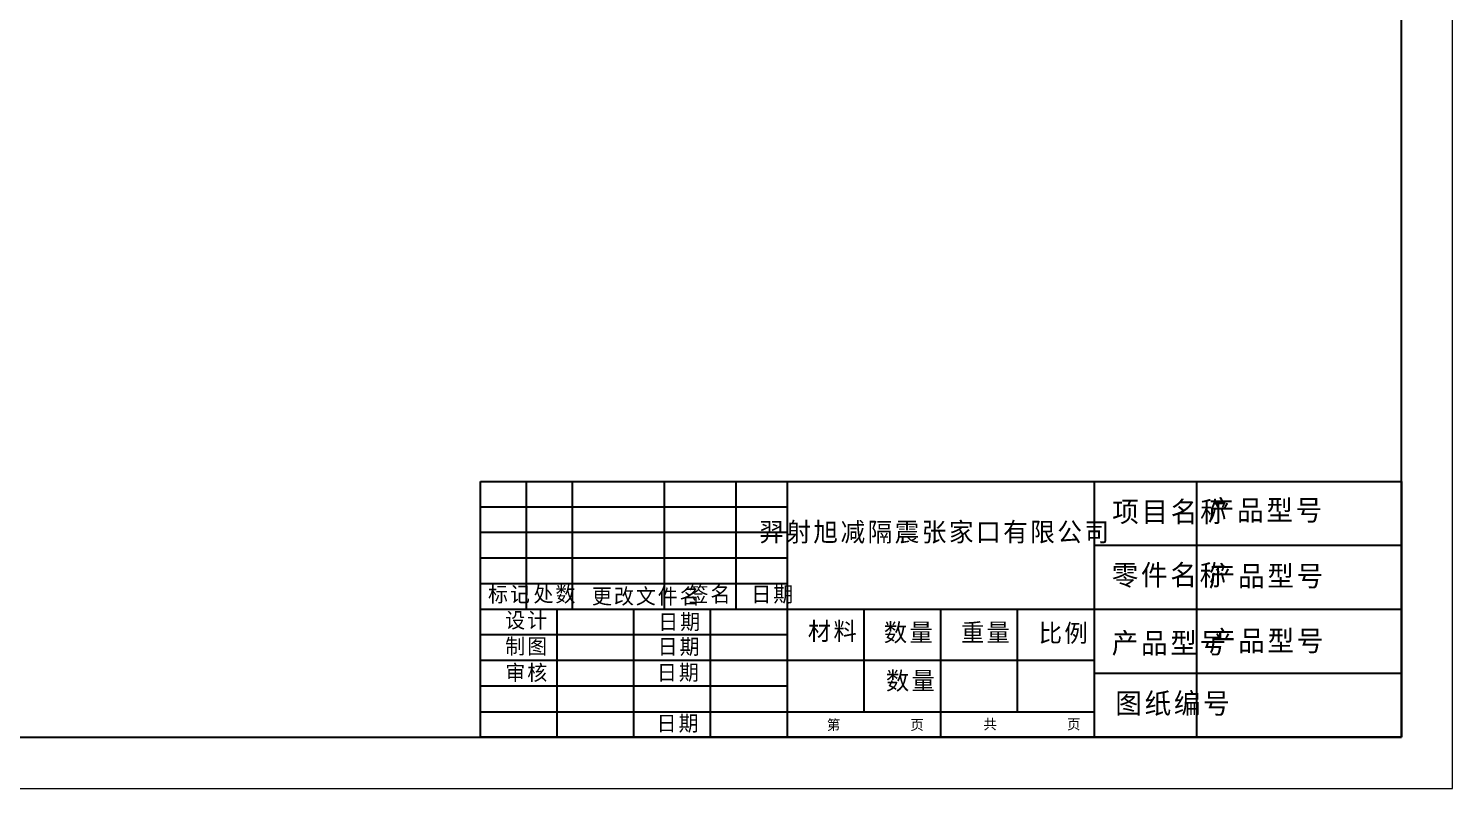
# Model space of a CAD drawing. Header units: millimetres. Extents: x -775 to 905, y -800 to 388.
# Drawn here: x -208 to 905, y -800 to -206 of the extents above; entities that cross this region are included whole.
import ezdxf

# ---------------------------------------------------------------- set-up
doc = ezdxf.new("R2010")
doc.units = ezdxf.units.MM
doc.layers.add('粗实线层', color=7, linetype='Continuous', lineweight=35)
doc.layers.add('细实线层', color=7, linetype='Continuous', lineweight=18)

# ---------------------------------------------------------------- blocks, each defined once
blk = doc.blocks.new('$CAXA_FRAME_13B17AC1$')
at = {"layer": '粗实线层'}
for p, q in [((800, -554), (800, 554)), ((-800, -554), (800, -554))]:
    blk.add_line(p, q, dxfattribs=at)
at = {"layer": '细实线层'}
for p, q in [((840, -594), (840, 594)), ((-840, -594), (840, -594))]:
    blk.add_line(p, q, dxfattribs=at)

msp = doc.modelspace()

# ---------------------------------------------------------------- linework, layer by layer
at = {"layer": '粗实线层'}
for p, q in [((145, -560), (865, -560)), ((145, -760), (145, -560)), ((181, -660), (181, -560)), ((217, -660), (217, -560)), ((289, -660), (289, -560)), ((345, -660), (345, -560)), ((385, -760), (385, -560)), ((625, -760), (625, -560)), ((705, -760), (705, -560)), ((865, -560), (865, -760)), ((385, -580), (145, -580)), ((385, -600), (145, -600)), ((865, -610), (625, -610)), ((385, -620), (145, -620)), ((385, -640), (145, -640)), ((625, -660), (145, -660)), ((205, -760), (205, -660)), ((265, -760), (265, -660)), ((325, -760), (325, -660)), ((445, -740), (445, -660)), ((505, -760), (505, -660)), ((565, -740), (565, -660)), ((865, -660), (625, -660)), ((385, -680), (145, -680)), ((625, -700), (145, -700)), ((865, -710), (625, -710)), ((385, -720), (145, -720)), ((145, -740), (625, -740)), ((865, -760), (145, -760))]:
    msp.add_line(p, q, dxfattribs=at)

# ---------------------------------------------------------------- block references
msp.add_blockref('$CAXA_FRAME_13B17AC1$', (65, -206), dxfattribs=at)

# ---------------------------------------------------------------- texts
at = {"layer": '粗实线层', "color": 0, "attachment_point": 1}
for s, insert, char_height, width in [('{\\T1.1;项目名称}', (639.014, -575.682), 16, 185.09944), ('{\\T1.1;产品型号}', (713.66, -574.51), 16, 185.27821), ('{\\T1.1;零件名称}', (638.583, -625.155), 16, 185.63575), ('{\\T1.1;产品型号}', (714.411, -625.911), 16, 185.27821), ('{\\T1.1;标记}', (151.02, -642.178), 12, 67.28045), ('{\\T1.1;处数}', (186.559, -642.178), 12, 66.87821), ('{\\T1.1;更改文件名}', (232.25, -643.713), 12, 172.31732), ('{\\T1.1;签名}', (307.706, -642.178), 12, 64.59888), ('{\\T1.1;日期}', (356.779, -642.178), 12, 60.84469), ('{\\T1.1;设计}', (164.459, -662.486), 12, 67.01229), ('{\\T1.1;日期}', (284.019, -663.69), 12, 60.84469), ('{\\T1.1;材料}', (401, -669.99), 14, 79.11955), ('{\\T1.1;数量}', (460.421, -671.065), 14, 78.65028), ('{\\T1.1;重量}', (520.748, -671.065), 14, 78.8067), ('{\\T1.1;比例}', (581.533, -671.513), 14, 72.86257), ('{\\T1.1;产品型号}', (638.583, -678.314), 16, 185.27821), ('{\\T1.1;产品型号}', (714.588, -676.577), 16, 185.27821), ('{\\T1.1;制图}', (164.459, -682.794), 12, 65.93966), ('{\\T1.1;日期}', (283.62, -683.104), 12, 60.84469), ('{\\T1.1;审核}', (164.539, -703.401), 12, 65.26927), ('{\\T1.1;日期}', (283.023, -703.304), 12, 60.84469), ('{\\T1.1;数量}', (462.074, -708.79), 14, 78.65028), ('{\\T1.1;图纸编号}', (641.394, -725.441), 16, 180.80894), ('{\\T1.1;日期}', (282.724, -743.074), 12, 60.84469), ('{\\T1.1;第         页}', (415.953, -746.194), 8, 157.31844), ('{\\T1.1;共         页}', (538.362, -745.771), 8, 157.40782)]:
    msp.add_mtext(s, dxfattribs=dict(at, insert=insert, char_height=char_height, width=width))
at = {"layer": '粗实线层', "color": 7, "insert": (362.994, -592.086), "char_height": 14.815, "width": 568.69736, "attachment_point": 1}
msp.add_mtext('{\\T1.1;羿射旭减隔震张家口有限公司}', dxfattribs=at)

doc.saveas('drawing.dxf')
